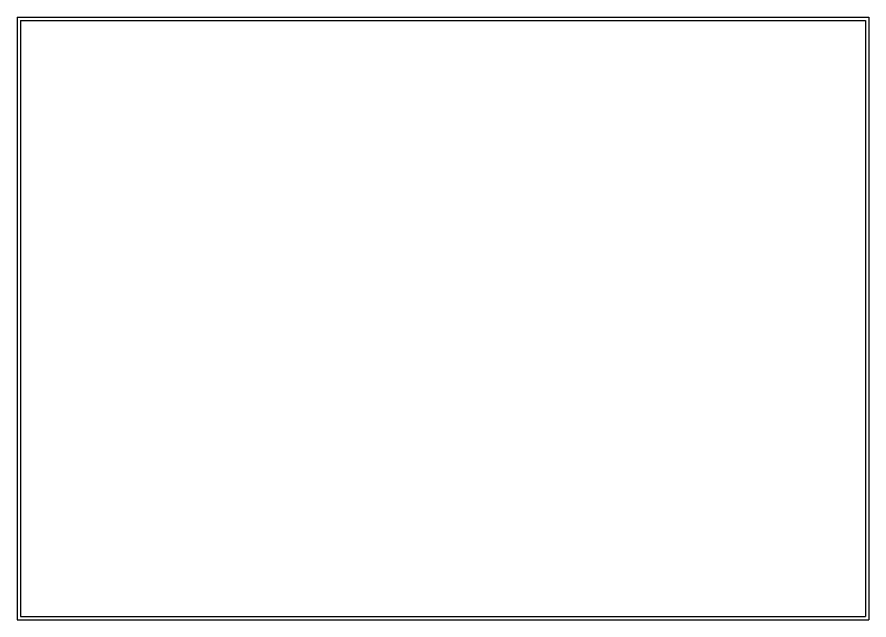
# Model space of a CAD drawing. Header units: inches. Extents: x -2066 to 1905, y 226 to 1109.
# Drawn here: x -2066 to -818, y 226 to 1109 of the extents above; entities that cross this region are included whole.
import ezdxf

# ---------------------------------------------------------------- set-up
doc = ezdxf.new("R2010")
doc.units = ezdxf.units.IN
doc.header["$MEASUREMENT"] = 0

msp = doc.modelspace()

# ---------------------------------------------------------------- linework, layer by layer
for p, q in [((-2065.9, 1108.7), (-818.5, 1108.7)), ((-2065.9, 1108.7), (-2065.9, 225.6)), ((-2060.6, 1103.4), (-823.7, 1103.4)), ((-2060.6, 1103.4), (-2060.6, 230.9)), ((-823.7, 1103.4), (-823.7, 230.9)), ((-818.5, 1108.7), (-818.5, 225.6)), ((-2065.9, 225.6), (-818.5, 225.6)), ((-2060.6, 230.9), (-823.7, 230.9))]:
    msp.add_line(p, q)

doc.saveas('drawing.dxf')
